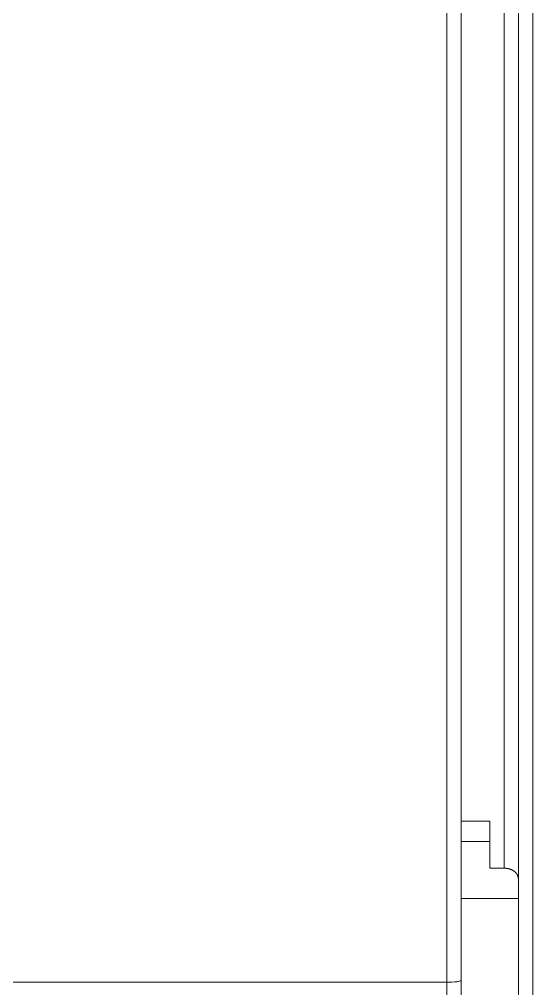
# Model space of a CAD drawing. Header units: millimetres. Extents: x -1838618 to -1600818, y -1770412 to -1553248.
# Drawn here: x -1791845 to -1791791.2, y -1686252.4 to -1686150.7 of the extents above; entities that cross this region are included whole.
import ezdxf

# ---------------------------------------------------------------- set-up
doc = ezdxf.new("R2010")
doc.units = ezdxf.units.MM
doc.header["$LTSCALE"] = 100
doc.layers.add('412equipment', color=6, linetype='Continuous')
doc.layers.add('_____1', color=160, linetype='Continuous')

# ---------------------------------------------------------------- blocks, each defined once
blk = doc.blocks.new('A$C2A4D0462')
at = {"layer": '_____1', "color": 7, "lineweight": 0}
for p, q in [((40.5004, -36.4963), (40.5004, -47.4321)), ((39.9002, -47.0641), (39.9002, -36.8632)), ((40.3004, -37.659), (40.3004, -46.268)), ((40.0001, -45.94), (40.2001, -45.94)), ((40.2001, -45.94), (40.2001, -46.268)), ((40.2001, -46.0802), (40.0001, -46.0802)), ((40.3004, -46.268), (40.2001, -46.268)), ((40.4001, -46.4802), (40.0001, -46.4802)), ((39.9002, -47.0641), (39.9002, -48.3144))]:
    blk.add_line(p, q, dxfattribs=at)
for points in [[(40.0001, -35.4638), (40.0001, -35.48), (40.0001, -35.7139), (40.0001, -36.876), (40.0001, -47.051), (40.0001, -48.2141), (40.0001, -48.4473), (40.0001, -48.4642)], [(40.4001, -48.2141), (40.4001, -47.3931), (40.4001, -36.5339), (40.4001, -35.7139)]]:
    blk.add_lwpolyline(points, dxfattribs=at)
for points, knots in [([(40.4001, -46.3441), (40.4001, -46.3424), (40.4001, -46.3407), (40.4001, -46.3389), (40.4001, -46.3389), (40.4001, -46.3369), (40.4001, -46.3369), (40.4001, -46.3369), (40.3991, -46.3362), (40.3991, -46.3362), (40.3991, -46.3362), (40.3991, -46.331), (40.3991, -46.331), (40.3991, -46.331), (40.3981, -46.3303), (40.3981, -46.3303), (40.3981, -46.3303), (40.3981, -46.3269), (40.3981, -46.3269), (40.3981, -46.3269), (40.3974, -46.3259), (40.3974, -46.3259), (40.3974, -46.3259), (40.3974, -46.3231), (40.3974, -46.3231), (40.3974, -46.3231), (40.3963, -46.3231), (40.3963, -46.3231), (40.3963, -46.3231), (40.3963, -46.321), (40.3963, -46.321), (40.3963, -46.321), (40.3953, -46.32), (40.3953, -46.32), (40.3953, -46.32), (40.3953, -46.3183), (40.3953, -46.3183), (40.3953, -46.3183), (40.3941, -46.3183), (40.3941, -46.3183), (40.3941, -46.3183), (40.3941, -46.3162), (40.3941, -46.3162), (40.3941, -46.3162), (40.3931, -46.3162), (40.3931, -46.3162), (40.3931, -46.3162), (40.3931, -46.3141), (40.3931, -46.3141), (40.3931, -46.3141), (40.392, -46.3141), (40.392, -46.3141), (40.392, -46.3141), (40.392, -46.3121), (40.392, -46.3121), (40.392, -46.3121), (40.3913, -46.3121), (40.3913, -46.3121), (40.3913, -46.3121), (40.3913, -46.31), (40.3913, -46.31), (40.3913, -46.31), (40.3903, -46.31), (40.3903, -46.31), (40.3903, -46.31), (40.3903, -46.309), (40.3903, -46.309), (40.3903, -46.309), (40.3893, -46.3079), (40.3893, -46.3079), (40.3893, -46.3079), (40.3882, -46.3069), (40.3882, -46.3069), (40.3882, -46.3069), (40.3882, -46.3062), (40.3882, -46.3062), (40.3882, -46.3062), (40.3872, -46.3052), (40.3872, -46.3052), (40.3872, -46.3052), (40.386, -46.3042), (40.386, -46.3042), (40.386, -46.3042), (40.386, -46.3031), (40.386, -46.3031), (40.386, -46.3031), (40.3853, -46.3031), (40.3853, -46.3031), (40.3853, -46.3031), (40.3853, -46.3021), (40.3853, -46.3021), (40.3853, -46.3021), (40.3843, -46.3021), (40.3843, -46.3021), (40.3843, -46.3021), (40.3843, -46.301), (40.3843, -46.301), (40.3843, -46.301), (40.3832, -46.3004), (40.3832, -46.3004), (40.3832, -46.3004), (40.3822, -46.2993), (40.3822, -46.2993), (40.3822, -46.2993), (40.3812, -46.2979), (40.3812, -46.2979), (40.3812, -46.2979), (40.3801, -46.2969), (40.3801, -46.2969), (40.3801, -46.2969), (40.3801, -46.2959), (40.3801, -46.2959), (40.3801, -46.2959), (40.3793, -46.2959), (40.3793, -46.2959), (40.3793, -46.2959), (40.3782, -46.2948), (40.3782, -46.2948), (40.3782, -46.2948), (40.3772, -46.2942), (40.3772, -46.2942), (40.3772, -46.2942), (40.3762, -46.2931), (40.3762, -46.2931), (40.3762, -46.2931), (40.3751, -46.2931), (40.3751, -46.2931), (40.3751, -46.2931), (40.3751, -46.2921), (40.3751, -46.2921), (40.3751, -46.2921), (40.3741, -46.2921), (40.3741, -46.2921), (40.3741, -46.2921), (40.3741, -46.2911), (40.3741, -46.2911), (40.3741, -46.2911), (40.3734, -46.2911), (40.3734, -46.2911), (40.3734, -46.2911), (40.3724, -46.29), (40.3724, -46.29), (40.3724, -46.29), (40.3712, -46.289), (40.3712, -46.289), (40.3712, -46.289), (40.3701, -46.289), (40.3701, -46.289), (40.3701, -46.289), (40.3701, -46.2883), (40.3701, -46.2883), (40.3701, -46.2883), (40.3691, -46.2883), (40.3691, -46.2883), (40.3691, -46.2883), (40.3674, -46.2862), (40.3674, -46.2862), (40.3674, -46.2862), (40.3664, -46.2862), (40.3664, -46.2862), (40.3664, -46.2862), (40.3664, -46.2852), (40.3664, -46.2852), (40.3664, -46.2852), (40.3641, -46.2852), (40.3641, -46.2852), (40.3641, -46.2852), (40.3641, -46.2838), (40.3641, -46.2838), (40.3641, -46.2838), (40.3631, -46.2838), (40.3631, -46.2838), (40.3631, -46.2838), (40.362, -46.2828), (40.362, -46.2828), (40.362, -46.2828), (40.3614, -46.2828), (40.3614, -46.2828), (40.3614, -46.2828), (40.3603, -46.2821), (40.3603, -46.2821), (40.3603, -46.2821), (40.3593, -46.2821), (40.3593, -46.2821), (40.3593, -46.2821), (40.3593, -46.2811), (40.3593, -46.2811), (40.3593, -46.2811), (40.3572, -46.2811), (40.3572, -46.2811), (40.3572, -46.2811), (40.356, -46.28), (40.356, -46.28), (40.356, -46.28), (40.3553, -46.279), (40.3553, -46.279), (40.3553, -46.279), (40.3533, -46.279), (40.3533, -46.279), (40.3533, -46.279), (40.3533, -46.278), (40.3533, -46.278), (40.3533, -46.278), (40.3512, -46.278), (40.3512, -46.278), (40.3512, -46.278), (40.35, -46.2769), (40.35, -46.2769), (40.35, -46.2769), (40.3493, -46.2769), (40.3493, -46.2769), (40.3493, -46.2769), (40.3483, -46.2762), (40.3483, -46.2762), (40.3483, -46.2762), (40.3452, -46.2762), (40.3452, -46.2762), (40.3452, -46.2762), (40.3452, -46.2752), (40.3452, -46.2752), (40.3452, -46.2752), (40.3434, -46.2752), (40.3434, -46.2752), (40.3434, -46.2752), (40.3422, -46.2742), (40.3422, -46.2742), (40.3422, -46.2742), (40.3402, -46.2742), (40.3402, -46.2742), (40.3402, -46.2742), (40.3391, -46.2731), (40.3391, -46.2731), (40.3391, -46.2731), (40.3364, -46.2731), (40.3364, -46.2731), (40.3364, -46.2731), (40.3352, -46.2721), (40.3352, -46.2721), (40.3352, -46.2721), (40.3331, -46.2721), (40.3331, -46.2721), (40.3331, -46.2721), (40.3321, -46.2711), (40.3321, -46.2711), (40.3321, -46.2711), (40.3293, -46.2711), (40.3293, -46.2711), (40.3293, -46.2711), (40.3283, -46.2704), (40.3283, -46.2704), (40.326, -46.2704), (40.3243, -46.2704), (40.3223, -46.2704), (40.3223, -46.2704), (40.3223, -46.269), (40.3223, -46.269), (40.3204, -46.269), (40.319, -46.269), (40.3173, -46.269), (40.3173, -46.269), (40.3152, -46.269), (40.3152, -46.269), (40.3152, -46.269), (40.3142, -46.268), (40.3142, -46.268), (40.3142, -46.268), (40.3112, -46.268), (40.3112, -46.268), (40.3074, -46.268), (40.3038, -46.268), (40.3004, -46.268)], [0, 0, 0, 0, 1, 1, 1, 2, 2, 2, 3, 3, 3, 4, 4, 4, 5, 5, 5, 6, 6, 6, 7, 7, 7, 8, 8, 8, 9, 9, 9, 10, 10, 10, 11, 11, 11, 12, 12, 12, 13, 13, 13, 14, 14, 14, 15, 15, 15, 16, 16, 16, 17, 17, 17, 18, 18, 18, 19, 19, 19, 20, 20, 20, 21, 21, 21, 22, 22, 22, 23, 23, 23, 24, 24, 24, 25, 25, 25, 26, 26, 26, 27, 27, 27, 28, 28, 28, 29, 29, 29, 30, 30, 30, 31, 31, 31, 32, 32, 32, 33, 33, 33, 34, 34, 34, 35, 35, 35, 36, 36, 36, 37, 37, 37, 38, 38, 38, 39, 39, 39, 40, 40, 40, 41, 41, 41, 42, 42, 42, 43, 43, 43, 44, 44, 44, 45, 45, 45, 46, 46, 46, 47, 47, 47, 48, 48, 48, 49, 49, 49, 50, 50, 50, 51, 51, 51, 52, 52, 52, 53, 53, 53, 54, 54, 54, 55, 55, 55, 56, 56, 56, 57, 57, 57, 58, 58, 58, 59, 59, 59, 60, 60, 60, 61, 61, 61, 62, 62, 62, 63, 63, 63, 64, 64, 64, 65, 65, 65, 66, 66, 66, 67, 67, 67, 68, 68, 68, 69, 69, 69, 70, 70, 70, 71, 71, 71, 72, 72, 72, 73, 73, 73, 74, 74, 74, 75, 75, 75, 76, 76, 76, 77, 77, 77, 78, 78, 78, 79, 79, 79, 80, 80, 80, 81, 81, 81, 82, 82, 82, 83, 83, 83, 84, 84, 84, 85, 85, 85, 86, 86, 86, 87, 87, 87, 88, 88, 88, 89, 89, 89, 90, 90, 90, 90]), ([(36.3132, -47.0641), (36.3132, -47.0641), (39.9002, -47.0641), (39.9002, -47.0641), (39.9254, -47.0652), (39.9466, -47.0624), (39.9712, -47.061), (39.9783, -47.0597), (39.9853, -47.0583), (39.9924, -47.0562), (39.9924, -47.0562), (39.9951, -47.0552), (39.9951, -47.0552), (39.9951, -47.0552), (39.9972, -47.0541), (39.9972, -47.0541), (39.9972, -47.0541), (39.9991, -47.0531), (39.9991, -47.0531), (39.9991, -47.0531), (40.0001, -47.0521), (40.0001, -47.0521), (40.0001, -47.0521), (40.0001, -47.051), (40.0001, -47.051)], [0, 0, 0, 0, 1, 1, 1, 2, 2, 2, 3, 3, 3, 4, 4, 4, 5, 5, 5, 6, 6, 6, 7, 7, 7, 8, 8, 8, 8])]:
    blk.add_open_spline(points, degree=3, knots=knots, dxfattribs=at)
blk = doc.blocks.new('LOW PLATFOR')
at = {"layer": '412equipment', "linetype": 'Continuous', "lineweight": 0, "xscale": 15, "yscale": 15, "zscale": 15}
blk.add_blockref('A$C2A4D0462', (-26600.08, 0, 590), dxfattribs=at)

msp = doc.modelspace()

# ---------------------------------------------------------------- block references
at = {"layer": '412equipment', "color": 7}
msp.add_blockref('LOW PLATFOR', (-1765798.6, -1685545.74), dxfattribs=at)

doc.saveas('drawing.dxf')
